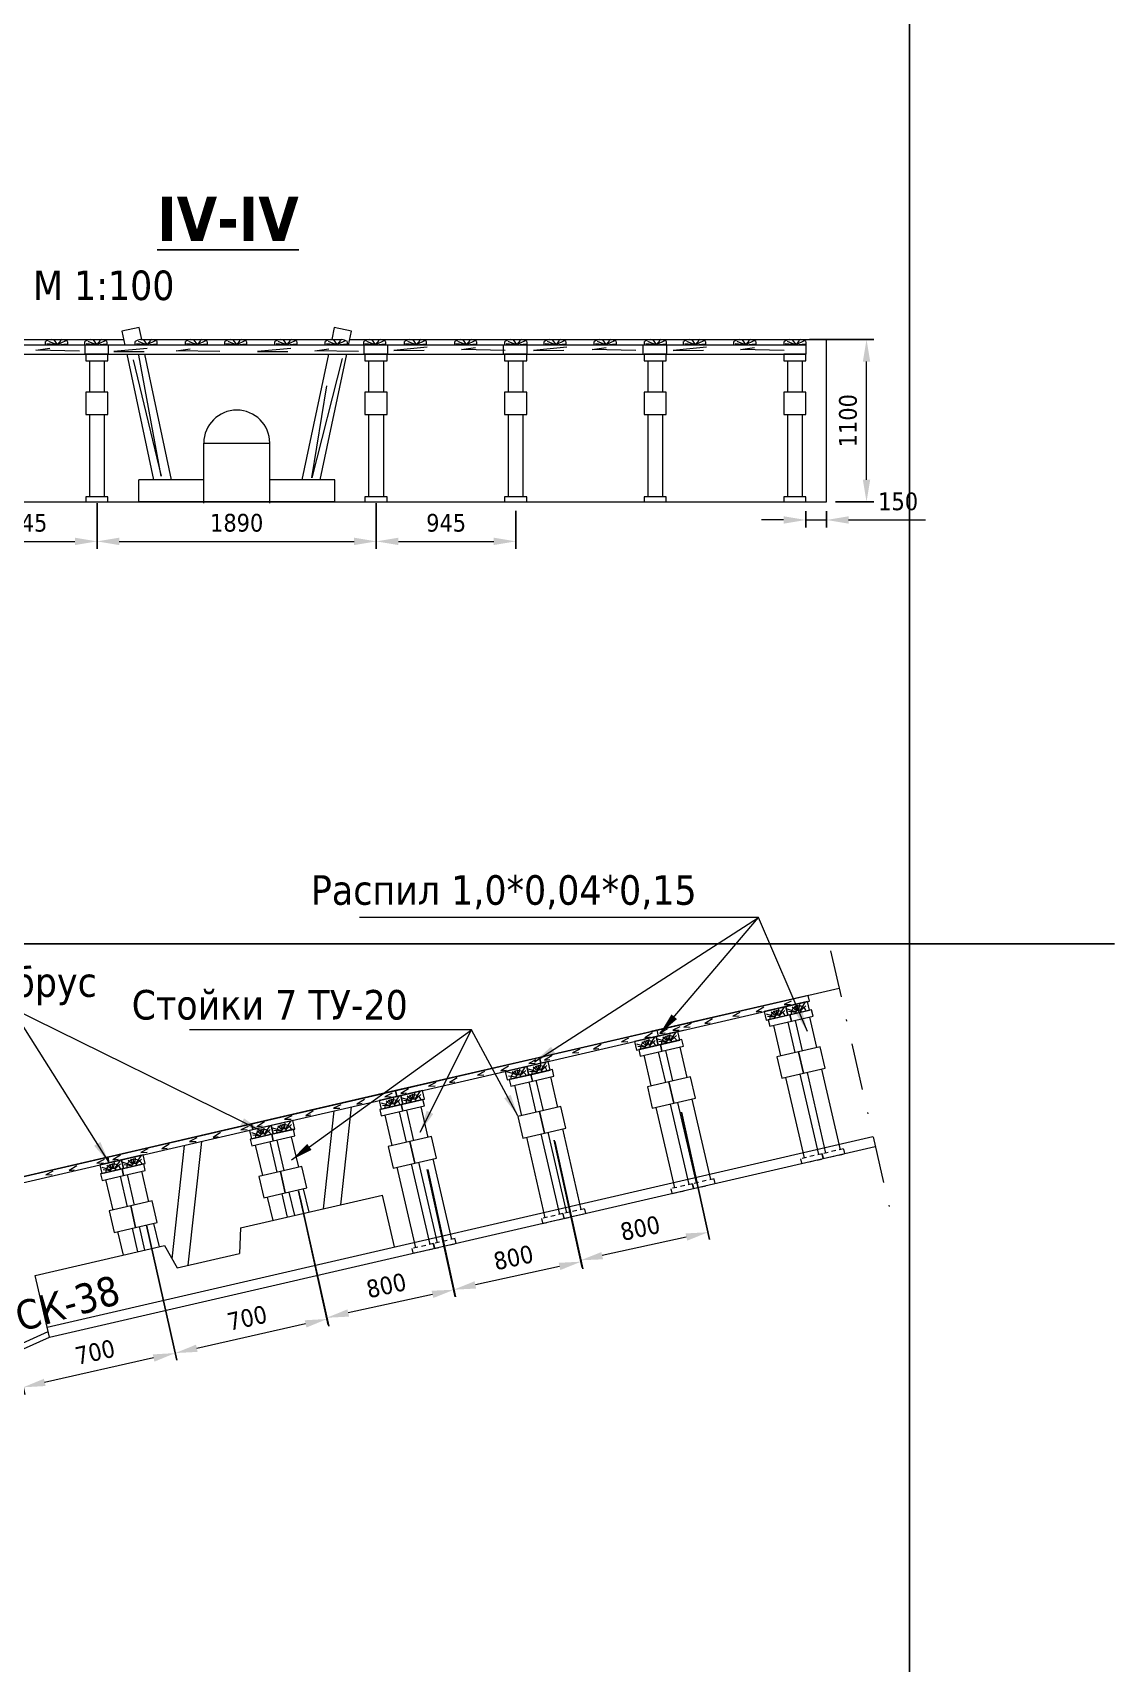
# Model space of a CAD drawing. Header units: millimetres. Extents: x 2161 to 3506, y -1213 to -250.
# Drawn here: x 2709.7 to 2783, y -523.6 to -413.2 of the extents above; entities that cross this region are included whole.
import ezdxf

# ---------------------------------------------------------------- set-up
doc = ezdxf.new("R2010")
doc.units = ezdxf.units.MM
doc.linetypes.add('JIS_02_0.7', pattern=[1.35, 0.75, -0.6])
doc.linetypes.add('штрихпунктирная2', pattern=[12.7, 6.35, -3.175, 0, -3.175])
doc.styles.add('стиль', font='TAHOMA.TTF')
doc.dimstyles.new('Копия DIN', dxfattribs={"dimtxt": 2, "dimasz": 2.5, "dimexe": 0.5, "dimexo": 0.625, "dimtad": 0, "dimdec": 0, "dimlfac": 100, "dimzin": 4, "dimdsep": 46, "dimtxsty": 'стиль', "dimcen": 2.5, "dimclre": 256, "dimclrt": 256, "dimadec": 0, "dimazin": 2, "dimtfac": 1, "dimtdec": 0, "dimtmove": 0, "dimatfit": 3, "dimfxl": 0, "dimtvp": 1, "dimtolj": 1, "dimtzin": 0, "dimlwd": 0, "dimarcsym": 0})

# ---------------------------------------------------------------- blocks, each defined once
blk = doc.blocks.new('зат0.4')
at = {"color": 7, "lineweight": 15}
for points in [[(3518.47, -1077.43), (3518.47, -1077.83), (3528.47, -1077.83), (3528.47, -1077.43), (3518.47, -1077.43)], [(3519.35, -1077.5), (3518.77, -1077.7), (3519.13, -1077.73)], [(3521.25, -1077.51), (3520.72, -1077.63), (3521.15, -1077.72)], [(3522.73, -1077.52), (3522.16, -1077.72), (3522.52, -1077.75)], [(3524.64, -1077.53), (3524.11, -1077.65), (3524.54, -1077.74)], [(3526.29, -1077.54), (3525.72, -1077.74), (3526.08, -1077.76)], [(3528.2, -1077.55), (3527.67, -1077.67), (3528.1, -1077.75)]]:
    blk.add_lwpolyline(points, dxfattribs=at)
blk = doc.blocks.new('*D401')
at = {"linetype": 'ByBlock', "lineweight": -2}
for p, q in [((2717.44, -493.88), (2719.5, -503.04)), ((2707.14, -496.19), (2709.2, -505.35))]:
    blk.add_line(p, q, dxfattribs=at)
at = {"color": 0, "linetype": 'ByBlock', "lineweight": 0}
blk.add_line((2717.92, -502.88), (2710.55, -504.54), dxfattribs=at)
at = {"color": 0, "lineweight": -2}
for points in [[(2717.87, -502.64), (2717.98, -503.13), (2719.39, -502.55)], [(2710.5, -504.29), (2710.61, -504.78), (2709.09, -504.87)]]:
    blk.add_solid(points, dxfattribs=at)
at = {"layer": 'Defpoints', "color": 0, "lineweight": -2}
for p in [(2717.3, -493.27), (2707.01, -495.58), (2709.09, -504.87)]:
    blk.add_point(p, dxfattribs=at)
at = {"lineweight": 0, "insert": (2713.96, -502.49), "char_height": 1.2, "attachment_point": 5, "rotation": 12.651, "style": 'стиль'}
blk.add_mtext('\\A1;700', dxfattribs=at)
blk = doc.blocks.new('*D483')
at = {"linetype": 'ByBlock', "lineweight": -2}
for p, q in [((2762.08, -445.55), (2762.08, -446.65)), ((2763.48, -445.55), (2763.48, -446.65))]:
    blk.add_line(p, q, dxfattribs=at)
at = {"color": 0, "linetype": 'ByBlock', "lineweight": 0}
for p, q in [((2760.58, -446.15), (2759.08, -446.15)), ((2762.08, -446.15), (2763.48, -446.15)), ((2764.98, -446.15), (2770.18, -446.15))]:
    blk.add_line(p, q, dxfattribs=at)
at = {"color": 0, "lineweight": 15}
for points in [[(2760.58, -445.9), (2760.58, -446.4), (2762.08, -446.15)], [(2764.98, -445.9), (2764.98, -446.4), (2763.48, -446.15)]]:
    blk.add_solid(points, dxfattribs=at)
at = {"layer": 'Defpoints', "color": 0, "lineweight": 15}
for p in [(2762.08, -444.93), (2763.48, -444.93), (2763.48, -446.15)]:
    blk.add_point(p, dxfattribs=at)
at = {"lineweight": 15, "insert": (2768.33, -444.9), "char_height": 1.2, "attachment_point": 5, "style": 'стиль'}
blk.add_mtext('\\A1;150', dxfattribs=at)
blk = doc.blocks.new('*D421')
at = {"linetype": 'ByBlock', "lineweight": -2}
for p, q in [((2704.65, -445.54), (2704.65, -448.1)), ((2714.1, -445.54), (2714.1, -448.1))]:
    blk.add_line(p, q, dxfattribs=at)
at = {"color": 0, "linetype": 'ByBlock', "lineweight": 0}
blk.add_line((2706.15, -447.6), (2712.6, -447.6), dxfattribs=at)
at = {"color": 0, "lineweight": 15}
for points in [[(2706.15, -447.35), (2706.15, -447.85), (2704.65, -447.6)], [(2712.6, -447.35), (2712.6, -447.85), (2714.1, -447.6)]]:
    blk.add_solid(points, dxfattribs=at)
at = {"layer": 'Defpoints', "color": 0, "lineweight": 15}
for p in [(2704.65, -444.92), (2714.1, -444.92), (2714.1, -447.6)]:
    blk.add_point(p, dxfattribs=at)
at = {"lineweight": 15, "insert": (2709.38, -446.35), "char_height": 1.2, "attachment_point": 5, "style": 'стиль'}
blk.add_mtext('\\A1;945', dxfattribs=at)
blk = doc.blocks.new('*D422')
at = {"linetype": 'ByBlock', "lineweight": -2}
for p, q in [((2714.1, -445.01), (2714.1, -448.1)), ((2733, -445.01), (2733, -448.1))]:
    blk.add_line(p, q, dxfattribs=at)
at = {"color": 0, "linetype": 'ByBlock', "lineweight": 0}
blk.add_line((2715.6, -447.6), (2731.5, -447.6), dxfattribs=at)
at = {"color": 0, "lineweight": 15}
for points in [[(2715.6, -447.35), (2715.6, -447.85), (2714.1, -447.6)], [(2731.5, -447.35), (2731.5, -447.85), (2733, -447.6)]]:
    blk.add_solid(points, dxfattribs=at)
at = {"layer": 'Defpoints', "color": 0, "lineweight": 15}
for p in [(2714.1, -444.39), (2733, -444.39), (2733, -447.6)]:
    blk.add_point(p, dxfattribs=at)
at = {"lineweight": 15, "insert": (2723.55, -446.35), "char_height": 1.2, "attachment_point": 5, "style": 'стиль'}
blk.add_mtext('\\A1;1890', dxfattribs=at)
blk = doc.blocks.new('*D423')
at = {"linetype": 'ByBlock', "lineweight": -2}
for p, q in [((2733, -445.54), (2733, -448.1)), ((2742.45, -445.54), (2742.45, -448.1))]:
    blk.add_line(p, q, dxfattribs=at)
at = {"color": 0, "linetype": 'ByBlock', "lineweight": 0}
blk.add_line((2734.5, -447.6), (2740.95, -447.6), dxfattribs=at)
at = {"color": 0, "lineweight": 15}
for points in [[(2734.5, -447.35), (2734.5, -447.85), (2733, -447.6)], [(2740.95, -447.35), (2740.95, -447.85), (2742.45, -447.6)]]:
    blk.add_solid(points, dxfattribs=at)
at = {"layer": 'Defpoints', "color": 0, "lineweight": 15}
for p in [(2733, -444.92), (2742.45, -444.92), (2742.45, -447.6)]:
    blk.add_point(p, dxfattribs=at)
at = {"lineweight": 15, "insert": (2737.73, -446.35), "char_height": 1.2, "attachment_point": 5, "style": 'стиль'}
blk.add_mtext('\\A1;945', dxfattribs=at)
blk = doc.blocks.new('*D424')
at = {"linetype": 'ByBlock', "lineweight": -2}
for p, q in [((2762.34, -433.93), (2766.69, -433.93)), ((2764.1, -444.93), (2766.69, -444.93))]:
    blk.add_line(p, q, dxfattribs=at)
at = {"color": 0, "linetype": 'ByBlock', "lineweight": 0}
blk.add_line((2766.19, -443.43), (2766.19, -435.43), dxfattribs=at)
at = {"color": 0, "lineweight": 15}
for points in [[(2765.94, -435.43), (2766.44, -435.43), (2766.19, -433.93)], [(2765.94, -443.43), (2766.44, -443.43), (2766.19, -444.93)]]:
    blk.add_solid(points, dxfattribs=at)
at = {"layer": 'Defpoints', "color": 0, "lineweight": 15}
for p in [(2761.71, -433.93), (2766.19, -433.93), (2763.48, -444.93)]:
    blk.add_point(p, dxfattribs=at)
at = {"lineweight": 0, "insert": (2764.94, -439.43), "char_height": 1.2, "attachment_point": 5, "rotation": 90, "style": 'стиль'}
blk.add_mtext('\\A1;1100', dxfattribs=at)
blk = doc.blocks.new('з0.15')
at = {"color": 7, "lineweight": 15}
for p, q in [((4545.83, -854.21), (4545.83, -853.94)), ((4546.21, -853.81), (4546.93, -853.81)), ((4547.33, -854.21), (4547.33, -853.96))]:
    blk.add_line(p, q, dxfattribs=at)
for points in [[(4547.19, -853.91), (4546.62, -854.17), (4545.91, -854.1)], [(4546.03, -853.92), (4546.63, -854.17), (4547.29, -854.1)], [(4546.86, -853.89), (4546.64, -854.16), (4546.41, -853.84)]]:
    blk.add_lwpolyline(points, dxfattribs=at)
for centre, radius, start, end in [((4546.45, -855.05), 1.27, 101.1482, 119.1422), ((4546.7, -855.03), 1.25, 59.5062, 79.1879)]:
    blk.add_arc(centre, radius, start, end, dxfattribs=at)
blk = doc.blocks.new('*D517')
at = {"linetype": 'ByBlock', "lineweight": -2}
for p, q in [((2727.74, -491.57), (2729.79, -500.73)), ((2717.44, -493.88), (2719.5, -503.04))]:
    blk.add_line(p, q, dxfattribs=at)
at = {"color": 0, "linetype": 'ByBlock', "lineweight": 0}
blk.add_line((2728.22, -500.57), (2720.85, -502.23), dxfattribs=at)
at = {"color": 0, "lineweight": -2}
for points in [[(2728.16, -500.33), (2728.27, -500.82), (2729.68, -500.24)], [(2720.8, -501.98), (2720.9, -502.47), (2719.39, -502.55)]]:
    blk.add_solid(points, dxfattribs=at)
at = {"layer": 'Defpoints', "color": 0, "lineweight": -2}
for p in [(2727.6, -490.96), (2717.3, -493.27), (2719.39, -502.55)]:
    blk.add_point(p, dxfattribs=at)
at = {"lineweight": 0, "insert": (2724.26, -500.18), "char_height": 1.2, "attachment_point": 5, "rotation": 12.651, "style": 'стиль'}
blk.add_mtext('\\A1;700', dxfattribs=at)
blk = doc.blocks.new('*D518')
at = {"linetype": 'ByBlock', "lineweight": -2}
for p, q in [((2736.48, -490.13), (2738.37, -498.74)), ((2727.85, -492.03), (2729.74, -500.64))]:
    blk.add_line(p, q, dxfattribs=at)
at = {"color": 0, "linetype": 'ByBlock', "lineweight": 0}
blk.add_line((2736.8, -498.58), (2731.1, -499.83), dxfattribs=at)
at = {"color": 0, "lineweight": -2}
for points in [[(2736.75, -498.33), (2736.86, -498.82), (2738.27, -498.26)], [(2731.05, -499.59), (2731.16, -500.08), (2729.64, -500.16)]]:
    blk.add_solid(points, dxfattribs=at)
at = {"layer": 'Defpoints', "color": 0, "lineweight": -2}
for p in [(2736.34, -489.52), (2727.71, -491.42), (2729.64, -500.16)]:
    blk.add_point(p, dxfattribs=at)
at = {"lineweight": 0, "insert": (2733.68, -497.98), "char_height": 1.2, "attachment_point": 5, "rotation": 12.4209, "style": 'стиль'}
blk.add_mtext('\\A1;800', dxfattribs=at)
blk = doc.blocks.new('*D519')
at = {"linetype": 'ByBlock', "lineweight": -2}
for p, q in [((2745.08, -488.23), (2746.98, -496.85)), ((2736.45, -490.13), (2738.35, -498.75))]:
    blk.add_line(p, q, dxfattribs=at)
at = {"color": 0, "linetype": 'ByBlock', "lineweight": 0}
blk.add_line((2745.41, -496.68), (2739.71, -497.94), dxfattribs=at)
at = {"color": 0, "lineweight": -2}
for points in [[(2745.35, -496.44), (2745.46, -496.93), (2746.87, -496.36)], [(2739.65, -497.69), (2739.76, -498.18), (2738.24, -498.26)]]:
    blk.add_solid(points, dxfattribs=at)
at = {"layer": 'Defpoints', "color": 0, "lineweight": -2}
for p in [(2744.95, -487.62), (2736.32, -489.52), (2738.24, -498.26)]:
    blk.add_point(p, dxfattribs=at)
at = {"lineweight": 0, "insert": (2742.29, -496.09), "char_height": 1.2, "attachment_point": 5, "rotation": 12.4209, "style": 'стиль'}
blk.add_mtext('\\A1;800', dxfattribs=at)
blk = doc.blocks.new('*D520')
at = {"linetype": 'ByBlock', "lineweight": -2}
for p, q in [((2753.67, -486.24), (2755.56, -494.86)), ((2745.04, -488.14), (2746.93, -496.76))]:
    blk.add_line(p, q, dxfattribs=at)
at = {"color": 0, "linetype": 'ByBlock', "lineweight": 0}
blk.add_line((2753.99, -494.7), (2748.29, -495.95), dxfattribs=at)
at = {"color": 0, "lineweight": -2}
for points in [[(2753.94, -494.45), (2754.05, -494.94), (2755.46, -494.37)], [(2748.24, -495.71), (2748.35, -496.2), (2746.83, -496.27)]]:
    blk.add_solid(points, dxfattribs=at)
at = {"layer": 'Defpoints', "color": 0, "lineweight": -2}
for p in [(2753.53, -485.63), (2744.9, -487.53), (2746.83, -496.27)]:
    blk.add_point(p, dxfattribs=at)
at = {"lineweight": 0, "insert": (2750.87, -494.1), "char_height": 1.2, "attachment_point": 5, "rotation": 12.4209, "style": 'стиль'}
blk.add_mtext('\\A1;800', dxfattribs=at)

msp = doc.modelspace()

# ---------------------------------------------------------------- linework, layer by layer
at = {"lineweight": 18}
msp.add_line((2769.102, -684.836), (2769.102, -274.836), dxfattribs=at)
at = {"color": 7, "lineweight": 0}
for p, q in [((2716.95, -433.117), (2715.776, -433.366)), ((2715.776, -433.366), (2715.98, -434.327)), ((2717.122, -433.927), (2716.95, -433.117)), ((2730.159, -433.117), (2729.987, -433.927)), ((2731.333, -433.366), (2730.159, -433.117)), ((2731.129, -434.327), (2731.333, -433.366)), ((2716.108, -434.927), (2717.915, -443.427)), ((2719.141, -443.427), (2717.335, -434.927)), ((2729.775, -434.927), (2727.968, -443.427)), ((2729.195, -443.427), (2731.001, -434.927)), ((2763.476, -444.927), (2763.476, -433.927)), ((2693.346, -508.911), (2710.795, -501.092)), ((2693.504, -509.263), (2710.876, -501.478))]:
    msp.add_line(p, q, dxfattribs=at)
at = {"color": 7, "lineweight": 15}
for p, q in [((2664.857, -433.927), (2715.895, -433.927)), ((2717.054, -433.927), (2729.916, -433.927)), ((2731.214, -433.927), (2762.337, -433.927)), ((2713.583, -435.387), (2713.583, -437.509)), ((2714.583, -435.387), (2714.583, -437.509)), ((2732.483, -435.387), (2732.483, -437.509)), ((2733.483, -435.387), (2733.483, -437.509)), ((2741.933, -435.387), (2741.933, -437.509)), ((2742.933, -435.387), (2742.933, -437.509)), ((2751.383, -435.387), (2751.383, -437.509)), ((2752.383, -435.387), (2752.383, -437.509)), ((2760.833, -435.387), (2760.833, -437.509)), ((2761.833, -435.387), (2761.833, -437.509)), ((2713.583, -439.003), (2713.583, -444.595)), ((2714.583, -439.003), (2714.583, -444.595)), ((2732.483, -439.003), (2732.483, -444.595)), ((2733.483, -439.003), (2733.483, -444.595)), ((2741.933, -439.003), (2741.933, -444.595)), ((2742.933, -439.003), (2742.933, -444.595)), ((2751.383, -439.003), (2751.383, -444.595)), ((2752.383, -439.003), (2752.383, -444.595)), ((2760.833, -439.003), (2760.833, -444.595)), ((2761.833, -439.003), (2761.833, -444.595)), ((2721.325, -445.015), (2721.325, -440.942)), ((2721.325, -440.942), (2725.785, -440.942)), ((2725.785, -445.015), (2725.785, -440.942)), ((2716.915, -444.927), (2716.915, -443.427)), ((2721.325, -443.427), (2716.915, -443.427)), ((2730.195, -443.427), (2725.785, -443.427)), ((2730.195, -444.927), (2730.195, -443.427)), ((2665.185, -444.927), (2763.476, -444.927)), ((2723.555, -444.927), (2716.915, -444.927)), ((2730.195, -444.927), (2723.555, -444.927)), ((2762.231, -478.333), (2751.585, -480.791)), ((2751.675, -481.18), (2762.33, -478.72)), ((2762.33, -478.72), (2762.231, -478.333)), ((2760.863, -480.143), (2761.34, -482.21)), ((2761.35, -480.03), (2761.827, -482.097)), ((2762.324, -479.805), (2762.802, -481.872)), ((2753.79, -480.282), (2744.046, -482.531)), ((2744.136, -482.921), (2753.88, -480.671)), ((2751.994, -480.696), (2752.084, -481.086)), ((2759.888, -480.368), (2760.366, -482.435)), ((2751.119, -482.392), (2751.596, -484.459)), ((2752.093, -482.167), (2752.571, -484.234)), ((2752.581, -482.055), (2753.058, -484.122)), ((2753.555, -481.83), (2754.032, -483.897)), ((2744.046, -482.531), (2744.136, -482.921)), ((2763.138, -483.329), (2764.397, -488.781)), ((2742.35, -484.417), (2742.827, -486.484)), ((2743.324, -484.192), (2743.801, -486.259)), ((2743.811, -484.08), (2744.288, -486.146)), ((2744.786, -483.855), (2745.263, -485.921)), ((2760.702, -483.891), (2761.961, -489.343)), ((2761.676, -483.666), (2762.935, -489.118)), ((2762.163, -483.554), (2763.422, -489.006)), ((2752.907, -485.691), (2754.166, -491.143)), ((2753.394, -485.578), (2754.653, -491.031)), ((2754.368, -485.353), (2755.627, -490.806)), ((2729.423, -492.785), (2730.151, -486.149)), ((2730.592, -492.515), (2731.321, -485.88)), ((2733.58, -486.442), (2734.058, -488.508)), ((2734.555, -486.217), (2735.032, -488.283)), ((2735.042, -486.104), (2735.519, -488.171)), ((2736.016, -485.879), (2736.494, -487.946)), ((2751.933, -485.916), (2753.191, -491.368)), ((2710.717, -500.786), (2766.627, -487.878)), ((2727.247, -487.904), (2727.724, -489.971)), ((2743.163, -487.94), (2744.422, -493.393)), ((2744.138, -487.715), (2745.396, -493.168)), ((2744.625, -487.603), (2745.883, -493.055)), ((2745.599, -487.378), (2746.858, -492.83)), ((2719.174, -496.179), (2720.018, -488.489)), ((2720.266, -496.609), (2721.187, -488.219)), ((2724.811, -488.466), (2725.288, -490.533)), ((2725.785, -488.241), (2726.263, -490.308)), ((2726.273, -488.129), (2726.75, -490.196)), ((2734.394, -489.965), (2735.653, -495.417)), ((2735.368, -489.74), (2736.627, -495.192)), ((2735.855, -489.628), (2737.114, -495.08)), ((2736.83, -489.403), (2738.089, -494.855)), ((2714.678, -490.806), (2715.155, -492.872)), ((2715.652, -490.581), (2716.129, -492.648)), ((2716.139, -490.468), (2716.616, -492.535)), ((2717.114, -490.243), (2717.591, -492.31)), ((2723.809, -494.081), (2733.416, -491.863)), ((2725.625, -491.99), (2725.991, -493.577)), ((2726.599, -491.765), (2726.965, -493.352)), ((2727.086, -491.652), (2727.453, -493.24)), ((2728.06, -491.427), (2728.427, -493.015)), ((2734.223, -495.359), (2733.416, -491.863)), ((2715.491, -494.329), (2715.858, -495.917)), ((2716.465, -494.104), (2716.832, -495.692)), ((2716.953, -493.992), (2717.319, -495.579)), ((2717.927, -493.767), (2718.294, -495.354)), ((2723.809, -494.081), (2723.74, -495.815)), ((2709.909, -497.29), (2718.664, -495.269)), ((2718.664, -495.269), (2719.512, -496.783)), ((2719.512, -496.783), (2723.74, -495.807)), ((2710.876, -501.478), (2709.909, -497.29))]:
    msp.add_line(p, q, dxfattribs=at)
at = {"linetype": 'ByBlock', "lineweight": -2}
msp.add_line((2161.234, -474.836), (2782.97, -474.836), dxfattribs=at)
at = {"color": 7, "linetype": 'штрихпунктирная2', "lineweight": 15, "ltscale": 0.5}
msp.add_line((2763.76, -475.329), (2767.714, -492.635), dxfattribs=at)
at = {"linetype": 'ByBlock', "lineweight": -2}
msp.add_lwpolyline([(2175.102, -684.836), (2769.102, -684.836), (2769.102, -264.836), (2175.102, -264.836)], close=True, dxfattribs=at)
at = {"color": 7, "lineweight": 15}
for points in [[(2703.819, -434.327), (2703.819, -434.927), (2714.878, -434.927), (2714.878, -434.327), (2703.819, -434.327)], [(2712.916, -434.719), (2709.959, -434.662), (2710.906, -434.519)], [(2713.281, -434.327), (2713.281, -434.927), (2733.79, -434.927), (2733.791, -434.327), (2713.281, -434.327)], [(2713.333, -434.931), (2713.333, -435.387), (2714.833, -435.387), (2714.833, -434.931), (2713.333, -434.931)], [(2717.481, -434.541), (2715.227, -434.756), (2717.28, -434.742)], [(2722.414, -434.756), (2719.457, -434.699), (2720.404, -434.555)], [(2727.221, -434.541), (2724.968, -434.756), (2727.02, -434.742)], [(2731.802, -434.756), (2728.844, -434.699), (2729.792, -434.555)], [(2732.152, -434.327), (2732.152, -434.927), (2743.212, -434.927), (2743.212, -434.327), (2732.152, -434.327)], [(2732.233, -434.931), (2732.233, -435.387), (2733.733, -435.387), (2733.733, -434.931), (2732.233, -434.931)], [(2736.451, -434.463), (2734.197, -434.678), (2736.25, -434.663)], [(2741.72, -434.678), (2738.762, -434.62), (2739.71, -434.477)], [(2741.602, -434.327), (2741.602, -434.927), (2752.662, -434.927), (2752.662, -434.327), (2741.602, -434.327)], [(2741.683, -434.931), (2741.683, -435.387), (2743.183, -435.387), (2743.183, -434.931), (2741.683, -434.931)], [(2745.901, -434.463), (2743.647, -434.678), (2745.7, -434.663)], [(2750.577, -434.678), (2747.619, -434.62), (2748.567, -434.477)], [(2751.052, -434.327), (2751.052, -434.927), (2762.112, -434.927), (2762.112, -434.327), (2751.052, -434.327)], [(2751.133, -434.931), (2751.133, -435.387), (2752.633, -435.387), (2752.633, -434.931), (2751.133, -434.931)], [(2755.351, -434.463), (2753.097, -434.678), (2755.15, -434.663)], [(2760.62, -434.678), (2757.662, -434.62), (2758.61, -434.477)], [(2760.583, -434.931), (2760.583, -435.387), (2762.083, -435.387), (2762.083, -434.931), (2760.583, -434.931)], [(2716.552, -435.318), (2718.43, -443.177), (2716.933, -434.988)], [(2730.682, -435.216), (2728.627, -443.304), (2729.642, -437.067)], [(2713.333, -437.509), (2713.332, -439.003), (2714.833, -439.003), (2714.833, -437.509), (2713.333, -437.509)], [(2732.233, -437.509), (2732.232, -439.003), (2733.733, -439.003), (2733.733, -437.509), (2732.233, -437.509)], [(2741.683, -437.509), (2741.682, -439.003), (2743.183, -439.003), (2743.183, -437.509), (2741.683, -437.509)], [(2751.133, -437.509), (2751.132, -439.003), (2752.633, -439.003), (2752.633, -437.509), (2751.133, -437.509)], [(2760.583, -437.509), (2760.582, -439.003), (2762.083, -439.003), (2762.083, -437.509), (2760.583, -437.509)], [(2759.261, -479.429), (2759.396, -480.014), (2760.858, -479.676), (2760.723, -479.092), (2759.261, -479.429)], [(2761.092, -478.716), (2760.605, -478.954), (2761.037, -478.941)], [(2760.723, -479.092), (2760.858, -479.676), (2762.319, -479.339), (2762.184, -478.754), (2760.723, -479.092)], [(2761.511, -479.351), (2761.345, -479.063)], [(2761.56, -479.335), (2761.525, -479.003)], [(2761.612, -479.333), (2761.677, -478.948)], [(2762.024, -478.817), (2761.675, -479.349)], [(2762.084, -479.033), (2761.713, -479.371)], [(2755.761, -479.918), (2755.245, -480.24), (2755.601, -480.187)], [(2757.621, -479.498), (2757.133, -479.736), (2757.566, -479.723)], [(2759.232, -479.136), (2758.716, -479.458), (2759.072, -479.405)], [(2759.386, -479.585), (2759.991, -479.769)], [(2759.483, -479.743), (2759.979, -479.798)], [(2759.542, -479.98), (2759.645, -480.424), (2761.106, -480.087), (2761.004, -479.642), (2759.542, -479.98)], [(2760.031, -479.717), (2759.737, -479.465)], [(2760.085, -479.68), (2759.918, -479.392)], [(2760.134, -479.665), (2760.099, -479.333)], [(2760.186, -479.662), (2760.251, -479.277)], [(2760.598, -479.146), (2760.249, -479.678)], [(2760.658, -479.362), (2760.287, -479.7)], [(2760.812, -479.256), (2761.417, -479.44)], [(2760.909, -479.414), (2761.405, -479.469)], [(2761.004, -479.642), (2761.106, -480.087), (2762.568, -479.749), (2762.465, -479.305), (2761.004, -479.642)], [(2761.457, -479.387), (2761.163, -479.136)], [(2750.082, -481.238), (2749.594, -481.477), (2750.027, -481.464)], [(2750.492, -481.454), (2750.627, -482.038), (2752.088, -481.701), (2751.953, -481.116), (2750.492, -481.454)], [(2751.693, -480.876), (2751.177, -481.199), (2751.533, -481.145)], [(2751.417, -481.687), (2751.481, -481.302)], [(2751.828, -481.17), (2751.48, -481.703)], [(2751.953, -481.116), (2752.088, -481.701), (2753.55, -481.363), (2753.415, -480.779), (2751.953, -481.116)], [(2752.042, -481.28), (2752.648, -481.464)], [(2752.718, -480.601), (2752.201, -480.923), (2752.557, -480.87)], [(2752.234, -481.667), (2752.337, -482.111), (2753.799, -481.774), (2753.696, -481.33), (2752.234, -481.667)], [(2752.688, -481.412), (2752.394, -481.16)], [(2752.742, -481.375), (2752.575, -481.087)], [(2752.791, -481.36), (2752.756, -481.028)], [(2752.843, -481.358), (2752.907, -480.973)], [(2753.255, -480.841), (2752.906, -481.374)], [(2753.315, -481.057), (2752.944, -481.396)], [(2753.553, -480.456), (2753.066, -480.695), (2753.498, -480.682)], [(2754.315, -480.242), (2753.828, -480.48), (2754.261, -480.467)], [(2744.917, -482.402), (2744.4, -482.724), (2744.756, -482.671)], [(2746.776, -481.982), (2746.289, -482.221), (2746.722, -482.208)], [(2748.222, -481.658), (2747.706, -481.981), (2748.062, -481.927)], [(2750.616, -481.61), (2751.222, -481.793)], [(2750.714, -481.768), (2751.209, -481.823)], [(2750.773, -482.004), (2750.875, -482.449), (2752.337, -482.111), (2752.234, -481.667), (2750.773, -482.004)], [(2751.261, -481.741), (2750.968, -481.489)], [(2751.315, -481.705), (2751.149, -481.417)], [(2751.364, -481.689), (2751.329, -481.357)], [(2751.888, -481.387), (2751.518, -481.725)], [(2752.14, -481.438), (2752.636, -481.494)], [(2760.122, -482.491), (2760.457, -483.948), (2761.92, -483.61), (2761.584, -482.154), (2760.122, -482.491)], [(2761.584, -482.154), (2761.919, -483.61), (2763.381, -483.273), (2763.045, -481.816), (2761.584, -482.154)], [(2741.722, -483.478), (2741.857, -484.063), (2743.319, -483.725), (2743.184, -483.141), (2741.722, -483.478)], [(2741.814, -483.494), (2742.42, -483.678)], [(2742.492, -483.766), (2742.198, -483.514)], [(2742.546, -483.729), (2742.38, -483.441)], [(2742.595, -483.714), (2742.56, -483.382)], [(2742.648, -483.711), (2742.712, -483.326)], [(2743.059, -483.195), (2742.711, -483.728)], [(2743.119, -483.411), (2742.748, -483.749)], [(2743.184, -483.141), (2743.319, -483.725), (2744.781, -483.388), (2744.646, -482.803), (2743.184, -483.141)], [(2743.273, -483.305), (2743.879, -483.489)], [(2743.371, -483.463), (2743.866, -483.518)], [(2743.465, -483.692), (2743.568, -484.136), (2745.029, -483.798), (2744.927, -483.354), (2743.465, -483.692)], [(2743.918, -483.437), (2743.624, -483.185)], [(2743.972, -483.4), (2743.806, -483.112)], [(2744.021, -483.385), (2743.986, -483.053)], [(2744.074, -483.382), (2744.138, -482.997)], [(2744.485, -482.866), (2744.137, -483.398)], [(2744.545, -483.082), (2744.175, -483.42)], [(2741.944, -483.792), (2742.44, -483.848)], [(2742.004, -484.029), (2742.106, -484.473), (2743.568, -484.136), (2743.465, -483.692), (2742.004, -484.029)], [(2751.353, -484.516), (2751.688, -485.972), (2753.15, -485.635), (2752.814, -484.178), (2751.353, -484.516)], [(2752.814, -484.178), (2753.15, -485.635), (2754.612, -485.297), (2754.276, -483.841), (2752.814, -484.178)], [(2733.197, -485.446), (2733.332, -486.031), (2734.793, -485.694), (2734.658, -485.109), (2733.197, -485.446)], [(2733.234, -486.054), (2733.337, -486.498), (2734.798, -486.16), (2734.696, -485.716), (2733.234, -486.054)], [(2733.321, -485.602), (2733.927, -485.786)], [(2733.966, -485.734), (2733.672, -485.482)], [(2734.02, -485.697), (2733.854, -485.409)], [(2734.069, -485.682), (2734.034, -485.35)], [(2734.122, -485.68), (2734.186, -485.295)], [(2734.533, -485.163), (2734.185, -485.696)], [(2734.593, -485.379), (2734.223, -485.718)], [(2734.658, -485.109), (2734.793, -485.694), (2736.255, -485.356), (2736.12, -484.772), (2734.658, -485.109)], [(2734.696, -485.716), (2734.798, -486.16), (2736.26, -485.823), (2736.157, -485.379), (2734.696, -485.716)], [(2734.747, -485.273), (2735.353, -485.457)], [(2734.845, -485.431), (2735.34, -485.487)], [(2735.392, -485.405), (2735.099, -485.153)], [(2735.447, -485.368), (2735.28, -485.08)], [(2735.495, -485.353), (2735.461, -485.021)], [(2735.548, -485.351), (2735.612, -484.965)], [(2735.96, -484.834), (2735.611, -485.367)], [(2736.019, -485.05), (2735.649, -485.389)], [(2725.889, -487.134), (2726.024, -487.718), (2727.485, -487.381), (2727.351, -486.796), (2725.889, -487.134)], [(2727.19, -486.859), (2726.842, -487.391)], [(2733.419, -485.76), (2733.914, -485.816)], [(2742.583, -486.54), (2742.919, -487.997), (2744.381, -487.659), (2744.045, -486.203), (2742.583, -486.54)], [(2744.045, -486.203), (2744.38, -487.659), (2745.843, -487.322), (2745.506, -485.865), (2744.045, -486.203)], [(2724.427, -487.471), (2724.562, -488.056), (2726.024, -487.718), (2725.889, -487.134), (2724.427, -487.471)], [(2724.465, -488.078), (2724.568, -488.522), (2726.029, -488.185), (2725.926, -487.741), (2724.465, -488.078)], [(2724.552, -487.627), (2725.158, -487.811)], [(2724.649, -487.785), (2725.145, -487.84)], [(2725.197, -487.759), (2724.903, -487.507)], [(2725.251, -487.722), (2725.085, -487.434)], [(2725.3, -487.707), (2725.265, -487.375)], [(2725.353, -487.704), (2725.417, -487.319)], [(2725.764, -487.188), (2725.415, -487.72)], [(2725.824, -487.404), (2725.453, -487.742)], [(2725.926, -487.741), (2726.029, -488.185), (2727.491, -487.847), (2727.388, -487.403), (2725.926, -487.741)], [(2725.978, -487.298), (2726.584, -487.482)], [(2726.076, -487.456), (2726.571, -487.511)], [(2726.623, -487.429), (2726.329, -487.178)], [(2726.677, -487.393), (2726.511, -487.105)], [(2726.726, -487.377), (2726.691, -487.045)], [(2726.779, -487.375), (2726.843, -486.99)], [(2727.25, -487.075), (2726.879, -487.413)], [(2735.276, -488.227), (2735.611, -489.684), (2737.073, -489.346), (2736.737, -487.89), (2735.276, -488.227)], [(2733.814, -488.565), (2734.149, -490.021), (2735.612, -489.684), (2735.276, -488.227), (2733.814, -488.565)], [(2703.974, -491.783), (2704.063, -492.172), (2714.905, -489.669), (2714.815, -489.28), (2703.974, -491.783)], [(2712.718, -489.874), (2712.202, -490.197), (2712.558, -490.143)], [(2714.578, -489.454), (2714.091, -489.693), (2714.524, -489.68)], [(2714.294, -489.81), (2714.429, -490.395), (2715.89, -490.058), (2715.756, -489.473), (2714.294, -489.81)], [(2714.331, -490.418), (2714.434, -490.862), (2715.896, -490.524), (2715.793, -490.08), (2714.331, -490.418)], [(2714.418, -489.966), (2715.024, -490.15)], [(2714.516, -490.124), (2715.012, -490.18)], [(2715.064, -490.098), (2714.77, -489.846)], [(2715.118, -490.061), (2714.951, -489.773)], [(2715.167, -490.046), (2715.132, -489.714)], [(2715.219, -490.044), (2715.283, -489.659)], [(2715.631, -489.527), (2715.282, -490.06)], [(2715.691, -489.743), (2715.32, -490.082)], [(2715.756, -489.473), (2715.89, -490.058), (2717.352, -489.72), (2717.217, -489.136), (2715.756, -489.473)], [(2715.793, -490.08), (2715.896, -490.524), (2717.357, -490.187), (2717.255, -489.743), (2715.793, -490.08)], [(2715.844, -489.637), (2716.45, -489.821)], [(2715.942, -489.795), (2716.438, -489.851)], [(2716.49, -489.769), (2716.196, -489.517)], [(2716.544, -489.732), (2716.377, -489.444)], [(2716.593, -489.717), (2716.558, -489.385)], [(2716.645, -489.715), (2716.71, -489.33)], [(2717.057, -489.198), (2716.708, -489.731)], [(2717.117, -489.414), (2716.746, -489.753)], [(2726.506, -490.252), (2726.842, -491.709), (2728.304, -491.371), (2727.968, -489.914), (2726.506, -490.252)], [(2711.107, -490.236), (2710.62, -490.475), (2711.053, -490.462)], [(2725.045, -490.589), (2725.38, -492.046), (2726.843, -491.708), (2726.506, -490.252), (2725.045, -490.589)], [(2716.373, -492.591), (2716.708, -494.048), (2718.171, -493.71), (2717.834, -492.254), (2716.373, -492.591)], [(2714.911, -492.929), (2715.247, -494.385), (2716.709, -494.048), (2716.373, -492.591), (2714.911, -492.929)]]:
    msp.add_lwpolyline(points, dxfattribs=at)
at = {"color": 7, "lineweight": 15, "ltscale": 0.4}
for points in [[(2713.333, -444.595), (2713.333, -444.927), (2714.833, -444.927), (2714.833, -444.595), (2713.333, -444.595)], [(2732.233, -444.595), (2732.233, -444.927), (2733.733, -444.927), (2733.733, -444.595), (2732.233, -444.595)], [(2741.683, -444.595), (2741.683, -444.927), (2743.183, -444.927), (2743.183, -444.595), (2741.683, -444.595)], [(2751.133, -444.595), (2751.133, -444.927), (2752.633, -444.927), (2752.633, -444.595), (2751.133, -444.595)], [(2760.583, -444.595), (2760.583, -444.927), (2762.083, -444.927), (2762.083, -444.595), (2760.583, -444.595)]]:
    msp.add_lwpolyline(points, dxfattribs=at)
at = {"color": 7, "lineweight": 0}
for points in [[(2700.054, -492.687), (2764.335, -477.847)], [(2710.876, -501.478), (2766.785, -488.571)]]:
    msp.add_lwpolyline(points, dxfattribs=at)
at = {"color": 7, "linetype": 'JIS_02_0.7', "lineweight": 15, "ltscale": 0.4}
for points in [[(2761.717, -489.4), (2761.792, -489.724), (2763.253, -489.386), (2763.179, -489.062), (2761.717, -489.4)], [(2763.179, -489.062), (2763.253, -489.386), (2764.715, -489.049), (2764.64, -488.725), (2763.179, -489.062)], [(2752.948, -491.424), (2753.022, -491.748), (2754.484, -491.411), (2754.409, -491.087), (2752.948, -491.424)], [(2754.409, -491.087), (2754.484, -491.411), (2755.946, -491.073), (2755.871, -490.749), (2754.409, -491.087)], [(2744.178, -493.449), (2744.253, -493.773), (2745.715, -493.435), (2745.64, -493.111), (2744.178, -493.449)], [(2745.64, -493.111), (2745.715, -493.435), (2747.176, -493.098), (2747.101, -492.774), (2745.64, -493.111)], [(2735.409, -495.473), (2735.484, -495.797), (2736.945, -495.46), (2736.871, -495.136), (2735.409, -495.473)], [(2736.871, -495.136), (2736.945, -495.46), (2738.407, -495.122), (2738.332, -494.798), (2736.871, -495.136)]]:
    msp.add_lwpolyline(points, dxfattribs=at)
at = {"color": 7, "lineweight": 15}
for centre, radius, start, end in [((2723.555, -440.942), 2.23, 0, 180), ((2761.613, -479.587), 0.537, 21.91252, 184.08748), ((2760.187, -479.916), 0.537, 21.91252, 184.08748), ((2760.169, -479.862), 0.2, 20.43413, 185.56587), ((2761.595, -479.533), 0.2, 20.43413, 185.56587), ((2752.843, -481.612), 0.537, 21.91252, 184.08748), ((2751.417, -481.941), 0.537, 21.91252, 184.08748), ((2751.399, -481.886), 0.2, 20.43413, 185.56587), ((2752.826, -481.557), 0.2, 20.43413, 185.56587), ((2742.648, -483.966), 0.537, 21.91252, 184.08748), ((2744.074, -483.636), 0.537, 21.91252, 184.08748), ((2744.056, -483.582), 0.2, 20.43413, 185.56587), ((2742.63, -483.911), 0.2, 20.43413, 185.56587), ((2734.122, -485.934), 0.537, 21.91252, 184.08748), ((2734.104, -485.879), 0.2, 20.43413, 185.56587), ((2735.548, -485.605), 0.537, 21.91252, 184.08748), ((2735.53, -485.55), 0.2, 20.43413, 185.56587), ((2725.353, -487.958), 0.537, 21.91252, 184.08748), ((2725.335, -487.904), 0.2, 20.43413, 185.56587), ((2726.779, -487.629), 0.537, 21.91252, 184.08748), ((2726.761, -487.575), 0.2, 20.43413, 185.56587), ((2715.219, -490.298), 0.537, 21.91252, 184.08748), ((2715.202, -490.243), 0.2, 20.43413, 185.56587), ((2716.646, -489.969), 0.537, 21.91252, 184.08748), ((2716.628, -489.914), 0.2, 20.43413, 185.56587)]:
    msp.add_arc(centre, radius, start, end, dxfattribs=at)

# ---------------------------------------------------------------- block references
for p in [(-1835.215, 419.879), (-1832.552, 419.879), (-1829.152, 419.879), (-1825.752, 419.879), (-1823.089, 419.879), (-1819.689, 419.879), (-1816.289, 419.879), (-1813.681, 419.879), (-1810.921, 419.879), (-1807.521, 419.879), (-1804.121, 419.879), (-1801.471, 419.879), (-1798.071, 419.879), (-1794.671, 419.879), (-1792.021, 419.879), (-1788.621, 419.879), (-1785.221, 419.879)]:
    msp.add_blockref('з0.15', p, dxfattribs=at)
at = {"color": 7, "lineweight": 15, "rotation": 12.99999999999689}
for p in [(-936.358, -226.449), (-946.101, -228.698), (-955.845, -230.948)]:
    msp.add_blockref('зат0.4', p, dxfattribs=at)

# ---------------------------------------------------------------- texts
at = {"color": 7, "attachment_point": 1, "style": 'стиль'}
for s, insert, char_height, width in [('\\A1;{\\fTahoma|b1|i0|c204|p34;\\W9.4896;\\L     \\W1;IV-IV\\P\\fTahoma|b0|i0|c204|p34;\\H0.66667x;\\W9.5319;\\l       \\W1;М 1:100\\fTahoma|b1|i0|c204|p34;\\H1.5x;\\L\\P\\W8.6787;      }', (2659.712, -424.263), 3, 125.89643), ('{\\W7.6257;    }Распил 1,0*0,04*0,15', (2705.695, -470.198), 2, 79.3281), ('{\\W8.6589;    }Шпальный брус', (2668.357, -476.431), 2, 79.3281), ('{\\W8.7535;    }Стойки 7 ТУ-20', (2690.184, -477.97), 2, 79.3281)]:
    msp.add_mtext(s, dxfattribs=dict(at, insert=insert, char_height=char_height, width=width))
at = {"color": 7, "insert": (2678.081, -507.814), "char_height": 2, "width": 79.3281, "attachment_point": 1, "rotation": 15.89243, "style": 'стиль'}
msp.add_mtext('{\\W8.3965;     }СК-38', dxfattribs=at)

# ---------------------------------------------------------------- dimensions: what is measured, and where the dimension line sits
at = {"color": 7, "lineweight": 0}
dim = msp.add_linear_dim(base=(2766.19, -433.927), p1=(2763.476, -444.927), p2=(2761.712, -433.927), angle=90, text='1100', dimstyle='Копия DIN', override={"dimtxt": 1.2, "dimasz": 1.5}, dxfattribs=at)
dim.commit()
dim.dimension.update_dxf_attribs({"geometry": '*D424', "text_midpoint": (2764.941, -439.427)})
at = {"color": 7, "lineweight": 15}
for base, p1, p2, picture, middle in [((2733.005, -447.6), (2714.105, -444.39), (2733.005, -444.39), '*D422', (2723.555, -446.346)), ((2714.105, -447.6), (2704.655, -444.918), (2714.105, -444.918), '*D421', (2709.38, -446.351)), ((2742.455, -447.6), (2733.005, -444.918), (2742.455, -444.918), '*D423', (2737.73, -446.351))]:
    dim = msp.add_linear_dim(base=base, p1=p1, p2=p2, dimstyle='Копия DIN', override={"dimtxt": 1.2, "dimasz": 1.5}, dxfattribs=at)
    dim.commit()
    dim.dimension.update_dxf_attribs({"geometry": picture, "text_midpoint": middle})
dim = msp.add_linear_dim(base=(2763.476, -446.148), p1=(2762.083, -444.927), p2=(2763.476, -444.927), text='150', dimstyle='Копия DIN', override={"dimtxt": 1.2, "dimasz": 1.5}, dxfattribs=at)
dim.commit()
dim.dimension.update_dxf_attribs({"geometry": '*D483', "text_midpoint": (2768.328, -444.899)})
at = {"color": 7, "lineweight": 0}
for base, p1, p2, angle, text, picture, middle in [((2746.826, -496.274), (2753.531, -485.632), (2744.901, -487.533), 192.42086, '800', '*D520', (2751.141, -495.324)), ((2738.242, -498.262), (2744.947, -487.62), (2736.317, -489.521), 192.42086, '800', '*D519', (2742.557, -497.311)), ((2729.637, -500.157), (2736.342, -489.515), (2727.712, -491.416), 192.42086, '800', '*D518', (2733.952, -499.206)), ((2719.387, -502.555), (2727.599, -490.958), (2717.302, -493.269), 192.65098, '700', '*D517', (2724.535, -501.399)), ((2709.09, -504.866), (2717.302, -493.269), (2707.006, -495.581), 192.65098, '700', '*D401', (2714.239, -503.71))]:
    dim = msp.add_linear_dim(base=base, p1=p1, p2=p2, angle=angle, text=text, dimstyle='Копия DIN', override={"dimtxt": 1.2, "dimasz": 1.5}, dxfattribs=at)
    dim.commit()
    dim.dimension.update_dxf_attribs({"geometry": picture, "text_midpoint": middle, "dimtype": 161})

# ---------------------------------------------------------------- leaders
for points in [[(2762.184, -480.79), (2758.867, -473.07), (2731.873, -473.07)], [(2743.704, -482.83), (2758.867, -473.07)], [(2752.201, -480.923), (2758.867, -473.07)], [(2725.283, -487.541), (2708.335, -479.192), (2699.376, -479.192)], [(2714.908, -489.655), (2708.335, -479.192), (2699.376, -479.192)], [(2742.593, -486.5), (2739.44, -480.676), (2720.363, -480.676)], [(2727.257, -489.475), (2739.44, -480.676)], [(2735.963, -487.59), (2739.44, -480.676)]]:
    msp.add_leader(points, dimstyle='Копия DIN', override={"dimtxt": 1.2, "dimasz": 1.5, "dimgap": 0.625, "dimtad": 0}, dxfattribs=at)

doc.saveas('drawing.dxf')
